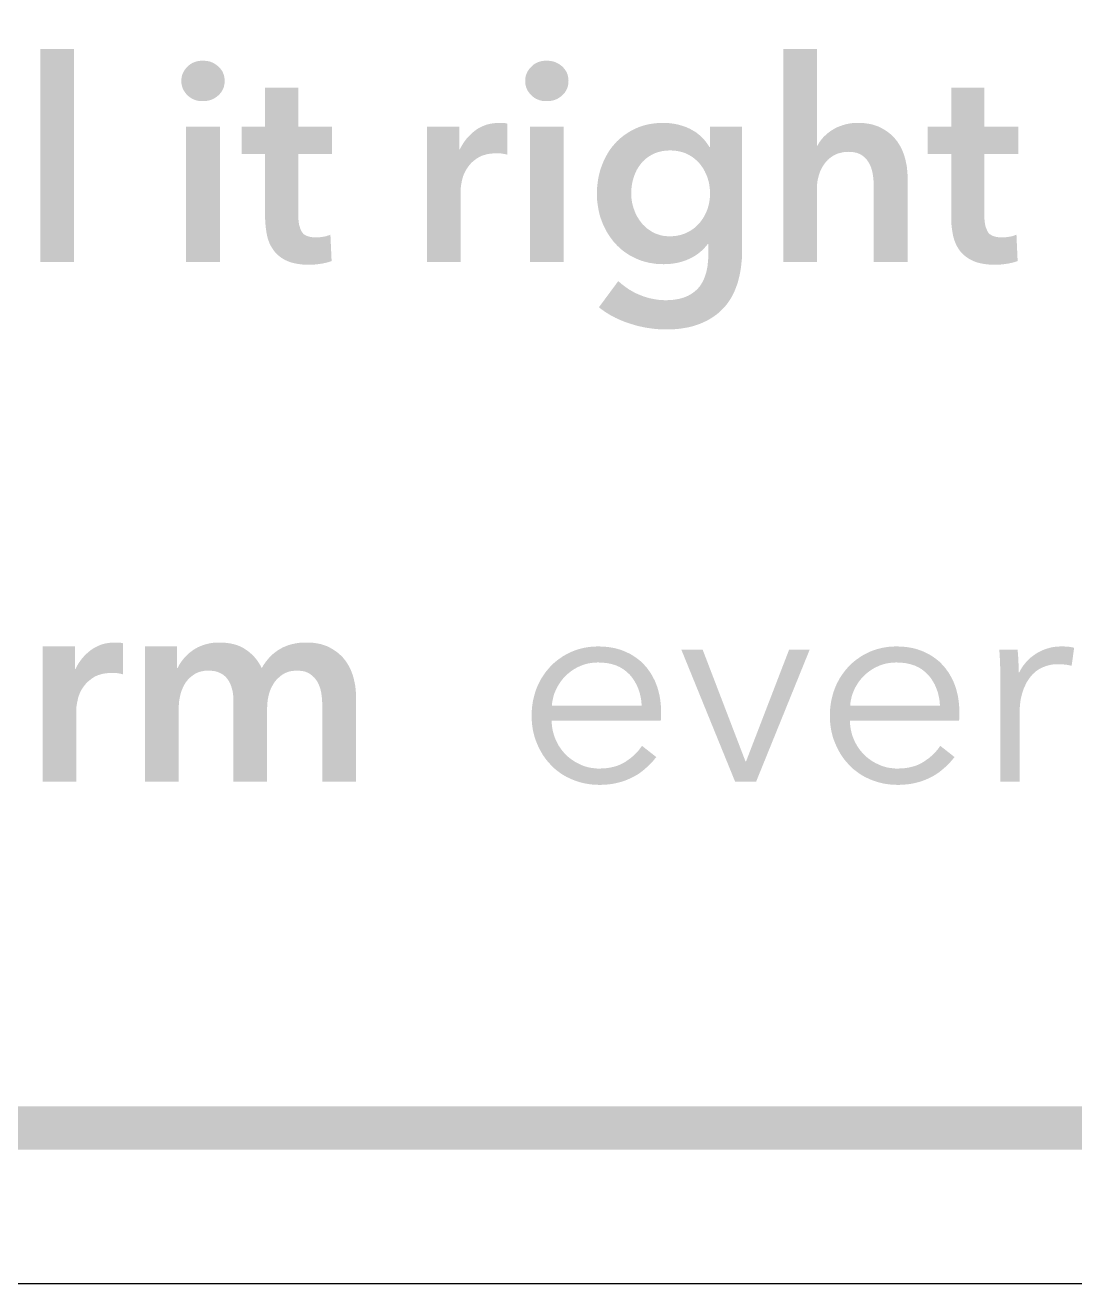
# Model space of a CAD drawing. Header units: millimetres. Extents: x 6 to 594, y 82 to 394.
# Drawn here: x 292.59 to 302.29, y 352.16 to 363.79 of the extents above; entities that cross this region are included whole.
import ezdxf

# ---------------------------------------------------------------- set-up
doc = ezdxf.new("R2010")
doc.units = ezdxf.units.MM
doc.layers.add('CUT', color=1, linetype='Continuous')
doc.layers.add('RASTER', color=7, linetype='Continuous')

msp = doc.modelspace()

# ---------------------------------------------------------------- hatches: boundary and pattern name
at = {"layer": 'RASTER'}
h = msp.add_hatch(color=7, dxfattribs=at)
h.paths.add_polyline_path([(284.8, 390.6), (284.834, 391.116), (284.938, 391.563), (285.109, 391.941), (285.35, 392.25), (285.659, 392.491), (286.038, 392.663), (286.484, 392.766), (287, 392.8), (343.089, 392.8), (343.605, 392.766), (344.052, 392.663), (344.43, 392.491), (344.739, 392.25), (344.98, 391.941), (345.152, 391.563), (345.255, 391.116), (345.289, 390.6), (345.289, 355.6), (345.255, 355.084), (345.152, 354.638), (344.98, 354.259), (344.739, 353.95), (344.43, 353.709), (344.052, 353.538), (343.605, 353.434), (343.089, 353.4), (287, 353.4), (286.484, 353.434), (286.038, 353.538), (285.659, 353.709), (285.35, 353.95), (285.109, 354.259), (284.938, 354.638), (284.834, 355.084), (284.8, 355.6)])
h.paths.add_polyline_path([(285.2, 390.6), (285.2, 355.6), (285.228, 355.178), (285.313, 354.813), (285.453, 354.503), (285.65, 354.25), (285.903, 354.053), (286.213, 353.913), (286.578, 353.828), (287, 353.8), (343.089, 353.8), (343.511, 353.828), (343.877, 353.913), (344.186, 354.053), (344.439, 354.25), (344.636, 354.503), (344.777, 354.813), (344.861, 355.178), (344.889, 355.6), (344.889, 390.6), (344.861, 391.022), (344.777, 391.388), (344.636, 391.697), (344.439, 391.95), (344.186, 392.147), (343.877, 392.288), (343.511, 392.372), (343.089, 392.4), (287, 392.4), (286.578, 392.372), (286.213, 392.288), (285.903, 392.147), (285.65, 391.95), (285.453, 391.697), (285.313, 391.388), (285.228, 391.022), (285.2, 390.6)])
for points in [[(292.729, 363.566), (293.041, 363.566), (293.041, 361.6), (292.729, 361.6)], [(300.282, 362.884), (300.312, 362.884), (300.341, 362.882), (300.369, 362.878), (300.395, 362.874), (300.421, 362.868), (300.445, 362.86), (300.469, 362.852), (300.491, 362.842), (300.512, 362.83), (300.533, 362.818), (300.552, 362.805), (300.57, 362.792), (300.588, 362.777), (300.604, 362.762), (300.62, 362.746), (300.634, 362.728), (300.648, 362.711), (300.66, 362.692), (300.672, 362.673), (300.683, 362.653), (300.692, 362.633), (300.701, 362.611), (300.709, 362.59), (300.716, 362.567), (300.722, 362.544), (300.727, 362.521), (300.732, 362.498), (300.736, 362.475), (300.738, 362.451), (300.74, 362.428), (300.742, 362.404), (300.742, 362.38), (300.742, 361.6), (300.43, 361.6), (300.43, 362.286), (300.43, 362.3), (300.43, 362.314), (300.429, 362.328), (300.428, 362.342), (300.427, 362.356), (300.426, 362.37), (300.424, 362.385), (300.422, 362.4), (300.42, 362.414), (300.417, 362.428), (300.414, 362.442), (300.41, 362.455), (300.406, 362.469), (300.401, 362.481), (300.396, 362.494), (300.39, 362.506), (300.383, 362.518), (300.376, 362.529), (300.368, 362.54), (300.36, 362.55), (300.351, 362.56), (300.341, 362.569), (300.331, 362.577), (300.32, 362.585), (300.308, 362.593), (300.295, 362.599), (300.281, 362.604), (300.267, 362.609), (300.251, 362.612), (300.234, 362.615), (300.217, 362.616), (300.199, 362.617), (300.18, 362.616), (300.162, 362.615), (300.145, 362.613), (300.128, 362.609), (300.112, 362.605), (300.097, 362.601), (300.083, 362.595), (300.069, 362.588), (300.055, 362.581), (300.042, 362.572), (300.03, 362.564), (300.019, 362.555), (300.007, 362.545), (299.997, 362.534), (299.987, 362.523), (299.978, 362.511), (299.969, 362.499), (299.961, 362.487), (299.953, 362.474), (299.946, 362.46), (299.939, 362.447), (299.933, 362.433), (299.928, 362.418), (299.923, 362.403), (299.919, 362.388), (299.915, 362.373), (299.912, 362.358), (299.909, 362.343), (299.907, 362.328), (299.906, 362.312), (299.905, 362.297), (299.905, 362.281), (299.905, 361.6), (299.593, 361.6), (299.593, 363.566), (299.905, 363.566), (299.905, 362.674), (299.91, 362.674), (299.915, 362.684), (299.92, 362.693), (299.926, 362.703), (299.932, 362.712), (299.939, 362.722), (299.947, 362.732), (299.955, 362.741), (299.963, 362.751), (299.972, 362.76), (299.982, 362.769), (299.991, 362.778), (300.001, 362.786), (300.012, 362.795), (300.023, 362.803), (300.034, 362.811), (300.045, 362.818), (300.057, 362.825), (300.069, 362.832), (300.082, 362.839), (300.095, 362.845), (300.109, 362.851), (300.123, 362.856), (300.137, 362.861), (300.152, 362.866), (300.167, 362.87), (300.182, 362.874), (300.198, 362.877), (300.214, 362.88), (300.231, 362.882), (300.247, 362.883), (300.264, 362.884), (300.282, 362.884)], [(294.588, 362.598), (294.588, 362.848), (294.806, 362.848), (294.806, 363.209), (295.113, 363.209), (295.113, 362.848), (295.425, 362.848), (295.425, 362.598), (295.113, 362.598), (295.113, 362.019), (295.113, 361.998), (295.115, 361.979), (295.117, 361.96), (295.12, 361.943), (295.125, 361.926), (295.13, 361.91), (295.136, 361.895), (295.143, 361.881), (295.152, 361.868), (295.162, 361.857), (295.176, 361.848), (295.191, 361.84), (295.209, 361.834), (295.229, 361.83), (295.252, 361.827), (295.277, 361.826), (295.285, 361.826), (295.293, 361.827), (295.301, 361.827), (295.309, 361.828), (295.318, 361.829), (295.327, 361.83), (295.335, 361.831), (295.344, 361.833), (295.353, 361.834), (295.362, 361.836), (295.371, 361.838), (295.379, 361.841), (295.387, 361.843), (295.395, 361.846), (295.402, 361.849), (295.409, 361.852), (295.42, 361.608), (295.409, 361.604), (295.398, 361.6), (295.386, 361.597), (295.374, 361.594), (295.362, 361.591), (295.349, 361.588), (295.335, 361.585), (295.321, 361.583), (295.307, 361.581), (295.293, 361.579), (295.279, 361.578), (295.265, 361.576), (295.252, 361.575), (295.238, 361.575), (295.225, 361.574), (295.212, 361.574), (295.181, 361.575), (295.152, 361.576), (295.125, 361.579), (295.099, 361.583), (295.074, 361.588), (295.051, 361.594), (295.029, 361.601), (295.009, 361.609), (294.99, 361.618), (294.972, 361.628), (294.955, 361.639), (294.939, 361.651), (294.924, 361.663), (294.91, 361.676), (294.897, 361.69), (294.886, 361.705), (294.875, 361.721), (294.865, 361.737), (294.855, 361.754), (294.847, 361.771), (294.84, 361.789), (294.833, 361.807), (294.828, 361.826), (294.823, 361.846), (294.819, 361.866), (294.816, 361.886), (294.813, 361.907), (294.81, 361.928), (294.809, 361.949), (294.807, 361.971), (294.806, 361.993), (294.806, 362.016), (294.806, 362.598)], [(300.927, 362.598), (300.927, 362.848), (301.145, 362.848), (301.145, 363.209), (301.452, 363.209), (301.452, 362.848), (301.764, 362.848), (301.764, 362.598), (301.452, 362.598), (301.452, 362.019), (301.452, 361.998), (301.454, 361.979), (301.456, 361.96), (301.459, 361.943), (301.463, 361.926), (301.469, 361.91), (301.475, 361.895), (301.482, 361.881), (301.49, 361.868), (301.501, 361.857), (301.515, 361.848), (301.53, 361.84), (301.548, 361.834), (301.568, 361.83), (301.591, 361.827), (301.616, 361.826), (301.623, 361.826), (301.632, 361.827), (301.64, 361.827), (301.648, 361.828), (301.657, 361.829), (301.665, 361.83), (301.674, 361.831), (301.683, 361.833), (301.692, 361.834), (301.701, 361.836), (301.709, 361.838), (301.718, 361.841), (301.726, 361.843), (301.733, 361.846), (301.741, 361.849), (301.748, 361.852), (301.759, 361.608), (301.748, 361.604), (301.737, 361.6), (301.725, 361.597), (301.713, 361.594), (301.701, 361.591), (301.687, 361.588), (301.674, 361.585), (301.66, 361.583), (301.646, 361.581), (301.632, 361.579), (301.618, 361.578), (301.604, 361.576), (301.59, 361.575), (301.577, 361.575), (301.564, 361.574), (301.551, 361.574), (301.52, 361.575), (301.491, 361.576), (301.464, 361.579), (301.438, 361.583), (301.413, 361.588), (301.39, 361.594), (301.368, 361.601), (301.348, 361.609), (301.329, 361.618), (301.311, 361.628), (301.294, 361.639), (301.278, 361.651), (301.263, 361.663), (301.249, 361.676), (301.236, 361.69), (301.224, 361.705), (301.213, 361.721), (301.203, 361.737), (301.194, 361.754), (301.186, 361.771), (301.179, 361.789), (301.172, 361.807), (301.167, 361.826), (301.162, 361.846), (301.158, 361.866), (301.155, 361.886), (301.152, 361.907), (301.149, 361.928), (301.147, 361.949), (301.146, 361.971), (301.145, 361.993), (301.145, 362.016), (301.145, 362.598)], [(296.301, 362.848), (296.6, 362.848), (296.6, 362.64), (296.605, 362.64), (296.619, 362.667), (296.634, 362.692), (296.65, 362.716), (296.668, 362.739), (296.687, 362.76), (296.707, 362.78), (296.728, 362.799), (296.751, 362.817), (296.775, 362.833), (296.8, 362.846), (296.826, 362.858), (296.852, 362.868), (296.88, 362.875), (296.909, 362.88), (296.939, 362.883), (296.969, 362.884), (296.974, 362.884), (296.979, 362.884), (296.983, 362.884), (296.988, 362.884), (296.993, 362.884), (296.998, 362.884), (297.003, 362.883), (297.008, 362.883), (297.014, 362.883), (297.018, 362.882), (297.023, 362.882), (297.028, 362.881), (297.032, 362.88), (297.037, 362.879), (297.041, 362.878), (297.045, 362.877), (297.045, 362.591), (297.037, 362.592), (297.03, 362.594), (297.023, 362.596), (297.016, 362.597), (297.009, 362.598), (297.003, 362.599), (296.997, 362.6), (296.992, 362.601), (296.986, 362.602), (296.981, 362.602), (296.975, 362.603), (296.97, 362.603), (296.964, 362.603), (296.959, 362.603), (296.954, 362.604), (296.949, 362.604), (296.923, 362.603), (296.898, 362.601), (296.875, 362.598), (296.852, 362.594), (296.832, 362.588), (296.812, 362.582), (296.794, 362.574), (296.777, 362.565), (296.761, 362.555), (296.746, 362.544), (296.732, 362.533), (296.719, 362.522), (296.707, 362.51), (296.696, 362.497), (296.685, 362.484), (296.676, 362.471), (296.667, 362.457), (296.659, 362.444), (296.652, 362.43), (296.645, 362.416), (296.639, 362.402), (296.634, 362.388), (296.63, 362.373), (296.626, 362.359), (296.623, 362.345), (296.621, 362.332), (296.618, 362.32), (296.616, 362.308), (296.615, 362.297), (296.614, 362.287), (296.613, 362.277), (296.613, 362.268), (296.613, 361.6), (296.301, 361.6)], [(292.75, 358.048), (293.049, 358.048), (293.049, 357.84), (293.054, 357.84), (293.067, 357.867), (293.082, 357.892), (293.099, 357.916), (293.116, 357.939), (293.135, 357.96), (293.155, 357.98), (293.177, 357.999), (293.199, 358.017), (293.223, 358.033), (293.248, 358.046), (293.274, 358.058), (293.301, 358.068), (293.329, 358.075), (293.357, 358.08), (293.387, 358.083), (293.418, 358.084), (293.422, 358.084), (293.427, 358.084), (293.432, 358.084), (293.437, 358.084), (293.442, 358.084), (293.447, 358.084), (293.452, 358.083), (293.457, 358.083), (293.462, 358.083), (293.467, 358.082), (293.472, 358.082), (293.476, 358.081), (293.481, 358.08), (293.485, 358.079), (293.489, 358.078), (293.493, 358.077), (293.493, 357.791), (293.486, 357.792), (293.478, 357.794), (293.471, 357.796), (293.464, 357.797), (293.458, 357.798), (293.452, 357.799), (293.446, 357.8), (293.44, 357.801), (293.434, 357.802), (293.429, 357.802), (293.424, 357.803), (293.418, 357.803), (293.413, 357.803), (293.407, 357.803), (293.402, 357.804), (293.397, 357.804), (293.371, 357.803), (293.346, 357.801), (293.323, 357.798), (293.301, 357.794), (293.28, 357.788), (293.261, 357.782), (293.242, 357.774), (293.225, 357.765), (293.21, 357.755), (293.195, 357.744), (293.181, 357.733), (293.168, 357.722), (293.155, 357.71), (293.144, 357.697), (293.134, 357.684), (293.124, 357.671), (293.115, 357.657), (293.107, 357.644), (293.1, 357.63), (293.093, 357.616), (293.088, 357.602), (293.083, 357.588), (293.078, 357.573), (293.075, 357.559), (293.072, 357.545), (293.069, 357.532), (293.067, 357.52), (293.065, 357.508), (293.063, 357.497), (293.062, 357.487), (293.062, 357.477), (293.062, 357.468), (293.062, 356.8), (292.75, 356.8)], [(295.186, 358.084), (295.216, 358.084), (295.245, 358.082), (295.273, 358.078), (295.299, 358.074), (295.325, 358.068), (295.349, 358.06), (295.373, 358.052), (295.395, 358.042), (295.416, 358.03), (295.437, 358.018), (295.456, 358.005), (295.474, 357.992), (295.492, 357.977), (295.508, 357.962), (295.524, 357.946), (295.538, 357.928), (295.552, 357.911), (295.564, 357.892), (295.576, 357.873), (295.587, 357.853), (295.596, 357.833), (295.605, 357.811), (295.613, 357.79), (295.62, 357.767), (295.626, 357.744), (295.631, 357.721), (295.636, 357.698), (295.64, 357.675), (295.642, 357.651), (295.644, 357.628), (295.646, 357.604), (295.646, 357.58), (295.646, 356.8), (295.334, 356.8), (295.334, 357.492), (295.334, 357.505), (295.334, 357.519), (295.333, 357.533), (295.332, 357.548), (295.331, 357.562), (295.33, 357.576), (295.328, 357.591), (295.326, 357.606), (295.324, 357.621), (295.321, 357.635), (295.318, 357.649), (295.314, 357.663), (295.309, 357.676), (295.304, 357.689), (295.299, 357.702), (295.292, 357.714), (295.286, 357.726), (295.278, 357.737), (295.27, 357.748), (295.262, 357.758), (295.252, 357.767), (295.242, 357.777), (295.232, 357.785), (295.221, 357.793), (295.209, 357.801), (295.196, 357.807), (295.183, 357.812), (295.168, 357.817), (295.152, 357.82), (295.136, 357.822), (295.118, 357.824), (295.1, 357.824), (295.082, 357.824), (295.065, 357.822), (295.048, 357.82), (295.032, 357.817), (295.017, 357.812), (295.003, 357.807), (294.989, 357.801), (294.975, 357.793), (294.962, 357.785), (294.95, 357.776), (294.939, 357.767), (294.928, 357.757), (294.917, 357.747), (294.907, 357.736), (294.898, 357.725), (294.889, 357.713), (294.881, 357.7), (294.874, 357.687), (294.867, 357.674), (294.86, 357.66), (294.854, 357.646), (294.849, 357.632), (294.844, 357.617), (294.84, 357.602), (294.836, 357.587), (294.833, 357.572), (294.83, 357.556), (294.828, 357.541), (294.827, 357.526), (294.825, 357.511), (294.825, 357.496), (294.824, 357.481), (294.824, 356.8), (294.512, 356.8), (294.512, 357.554), (294.512, 357.583), (294.509, 357.61), (294.505, 357.636), (294.498, 357.661), (294.491, 357.685), (294.481, 357.707), (294.47, 357.728), (294.457, 357.748), (294.442, 357.766), (294.425, 357.781), (294.406, 357.794), (294.385, 357.805), (294.362, 357.814), (294.337, 357.82), (294.31, 357.823), (294.281, 357.824), (294.264, 357.824), (294.247, 357.823), (294.231, 357.82), (294.215, 357.817), (294.2, 357.813), (294.186, 357.808), (294.172, 357.802), (294.159, 357.795), (294.146, 357.787), (294.134, 357.778), (294.123, 357.77), (294.112, 357.76), (294.101, 357.751), (294.092, 357.74), (294.083, 357.729), (294.074, 357.718), (294.066, 357.706), (294.059, 357.694), (294.052, 357.681), (294.046, 357.667), (294.04, 357.654), (294.034, 357.64), (294.029, 357.625), (294.025, 357.61), (294.021, 357.595), (294.018, 357.579), (294.015, 357.564), (294.012, 357.548), (294.01, 357.533), (294.009, 357.518), (294.008, 357.502), (294.008, 357.486), (294.008, 356.8), (293.696, 356.8), (293.696, 358.048), (293.992, 358.048), (293.992, 357.848), (293.998, 357.848), (294.003, 357.859), (294.009, 357.871), (294.015, 357.882), (294.022, 357.893), (294.029, 357.904), (294.037, 357.915), (294.045, 357.926), (294.054, 357.936), (294.062, 357.946), (294.072, 357.957), (294.082, 357.966), (294.092, 357.976), (294.102, 357.985), (294.113, 357.994), (294.125, 358.003), (294.137, 358.012), (294.149, 358.02), (294.162, 358.028), (294.175, 358.035), (294.188, 358.042), (294.202, 358.048), (294.217, 358.054), (294.232, 358.06), (294.247, 358.065), (294.263, 358.069), (294.279, 358.073), (294.296, 358.077), (294.313, 358.08), (294.33, 358.082), (294.348, 358.083), (294.366, 358.084), (294.385, 358.084), (294.421, 358.083), (294.455, 358.08), (294.487, 358.075), (294.518, 358.068), (294.548, 358.059), (294.576, 358.048), (294.602, 358.035), (294.627, 358.019), (294.65, 358.003), (294.672, 357.984), (294.693, 357.965), (294.712, 357.944), (294.73, 357.922), (294.746, 357.899), (294.761, 357.874), (294.775, 357.848), (294.791, 357.876), (294.809, 357.902), (294.828, 357.926), (294.848, 357.949), (294.869, 357.97), (294.892, 357.989), (294.916, 358.007), (294.941, 358.023), (294.968, 358.038), (294.996, 358.05), (295.025, 358.061), (295.055, 358.069), (295.086, 358.076), (295.118, 358.081), (295.151, 358.083), (295.186, 358.084)], [(299.343, 356.8), (299.148, 356.8), (298.652, 358.017), (298.849, 358.017), (299.244, 356.987), (299.25, 356.987), (299.647, 358.017), (299.837, 358.017)], [(301.6, 357.749), (301.6, 357.762), (301.6, 357.775), (301.6, 357.79), (301.599, 357.806), (301.599, 357.822), (301.599, 357.839), (301.598, 357.857), (301.597, 357.876), (301.597, 357.896), (301.596, 357.914), (301.595, 357.933), (301.594, 357.951), (301.593, 357.968), (301.592, 357.985), (301.591, 358.001), (301.59, 358.017), (301.759, 358.017), (301.76, 358.004), (301.761, 357.991), (301.762, 357.978), (301.763, 357.965), (301.764, 357.951), (301.765, 357.937), (301.766, 357.922), (301.766, 357.908), (301.767, 357.893), (301.768, 357.879), (301.768, 357.866), (301.768, 357.853), (301.769, 357.841), (301.769, 357.83), (301.769, 357.819), (301.769, 357.809), (301.774, 357.809), (301.788, 357.835), (301.803, 357.86), (301.821, 357.883), (301.839, 357.905), (301.86, 357.926), (301.881, 357.946), (301.905, 357.964), (301.93, 357.982), (301.957, 357.997), (301.984, 358.011), (302.012, 358.022), (302.041, 358.031), (302.07, 358.039), (302.101, 358.044), (302.132, 358.047), (302.164, 358.048), (302.173, 358.048), (302.181, 358.048), (302.189, 358.048), (302.196, 358.047), (302.204, 358.047), (302.211, 358.047), (302.218, 358.046), (302.225, 358.045), (302.232, 358.045), (302.239, 358.044), (302.246, 358.043), (302.253, 358.042), (302.26, 358.04), (302.267, 358.039), (302.274, 358.037), (302.281, 358.035), (302.258, 357.869), (302.254, 357.87), (302.249, 357.871), (302.243, 357.873), (302.237, 357.874), (302.23, 357.875), (302.223, 357.876), (302.215, 357.878), (302.206, 357.879), (302.197, 357.88), (302.188, 357.881), (302.179, 357.882), (302.169, 357.883), (302.16, 357.883), (302.151, 357.884), (302.142, 357.884), (302.133, 357.884), (302.116, 357.884), (302.098, 357.883), (302.081, 357.881), (302.064, 357.878), (302.047, 357.874), (302.031, 357.87), (302.014, 357.864), (301.998, 357.858), (301.982, 357.851), (301.966, 357.843), (301.951, 357.834), (301.937, 357.825), (301.923, 357.814), (301.91, 357.802), (301.897, 357.79), (301.885, 357.776), (301.873, 357.762), (301.862, 357.746), (301.851, 357.73), (301.841, 357.713), (301.832, 357.694), (301.823, 357.675), (301.814, 357.655), (301.807, 357.633), (301.8, 357.611), (301.794, 357.588), (301.788, 357.563), (301.784, 357.537), (301.781, 357.511), (301.779, 357.483), (301.777, 357.454), (301.777, 357.424), (301.777, 356.8), (301.6, 356.8), (301.6, 357.749)]]:
    msp.add_hatch(color=7, dxfattribs=at).paths.add_polyline_path(points)
h = msp.add_hatch(color=7, dxfattribs=at)
h.paths.add_polyline_path([(294.076, 362.848), (294.388, 362.848), (294.388, 361.6), (294.076, 361.6)])
h.paths.add_polyline_path([(294.031, 363.272), (294.032, 363.29), (294.035, 363.308), (294.039, 363.326), (294.045, 363.342), (294.053, 363.358), (294.063, 363.374), (294.074, 363.389), (294.087, 363.403), (294.102, 363.416), (294.117, 363.428), (294.133, 363.437), (294.151, 363.445), (294.169, 363.451), (294.188, 363.456), (294.208, 363.458), (294.229, 363.459), (294.25, 363.458), (294.27, 363.456), (294.29, 363.452), (294.308, 363.446), (294.326, 363.438), (294.342, 363.429), (294.358, 363.418), (294.373, 363.406), (294.387, 363.392), (294.399, 363.377), (294.409, 363.362), (294.417, 363.346), (294.424, 363.328), (294.428, 363.31), (294.431, 363.292), (294.432, 363.272), (294.431, 363.252), (294.428, 363.233), (294.424, 363.215), (294.417, 363.198), (294.409, 363.182), (294.399, 363.166), (294.387, 363.152), (294.373, 363.138), (294.358, 363.125), (294.342, 363.115), (294.326, 363.105), (294.308, 363.098), (294.29, 363.092), (294.27, 363.088), (294.25, 363.085), (294.229, 363.085), (294.208, 363.085), (294.188, 363.088), (294.169, 363.092), (294.151, 363.099), (294.133, 363.106), (294.117, 363.116), (294.102, 363.127), (294.087, 363.141), (294.074, 363.155), (294.063, 363.17), (294.053, 363.185), (294.045, 363.201), (294.039, 363.218), (294.035, 363.235), (294.032, 363.253), (294.031, 363.272)])
h = msp.add_hatch(color=7, dxfattribs=at)
h.paths.add_polyline_path([(297.253, 362.848), (297.565, 362.848), (297.565, 361.6), (297.253, 361.6)])
h.paths.add_polyline_path([(297.209, 363.272), (297.209, 363.29), (297.212, 363.308), (297.216, 363.326), (297.223, 363.342), (297.23, 363.358), (297.24, 363.374), (297.251, 363.389), (297.265, 363.403), (297.279, 363.416), (297.294, 363.428), (297.311, 363.437), (297.328, 363.445), (297.346, 363.451), (297.365, 363.456), (297.385, 363.458), (297.406, 363.459), (297.427, 363.458), (297.447, 363.456), (297.467, 363.452), (297.485, 363.446), (297.503, 363.438), (297.52, 363.429), (297.535, 363.418), (297.551, 363.406), (297.564, 363.392), (297.576, 363.377), (297.586, 363.362), (297.594, 363.346), (297.601, 363.328), (297.605, 363.31), (297.608, 363.292), (297.609, 363.272), (297.608, 363.252), (297.605, 363.233), (297.601, 363.215), (297.594, 363.198), (297.586, 363.182), (297.576, 363.166), (297.564, 363.152), (297.551, 363.138), (297.535, 363.125), (297.52, 363.115), (297.503, 363.105), (297.485, 363.098), (297.467, 363.092), (297.447, 363.088), (297.427, 363.085), (297.406, 363.085), (297.385, 363.085), (297.365, 363.088), (297.346, 363.092), (297.328, 363.099), (297.311, 363.106), (297.294, 363.116), (297.279, 363.127), (297.265, 363.141), (297.251, 363.155), (297.24, 363.17), (297.23, 363.185), (297.223, 363.201), (297.216, 363.218), (297.212, 363.235), (297.209, 363.253), (297.209, 363.272)])
h = msp.add_hatch(color=7, dxfattribs=at)
h.paths.add_polyline_path([(299.213, 362.848), (299.213, 361.712), (299.213, 361.67), (299.211, 361.629), (299.207, 361.59), (299.203, 361.551), (299.197, 361.513), (299.19, 361.477), (299.181, 361.441), (299.172, 361.406), (299.16, 361.373), (299.148, 361.341), (299.134, 361.31), (299.119, 361.28), (299.102, 361.252), (299.084, 361.225), (299.064, 361.199), (299.043, 361.175), (299.02, 361.152), (298.997, 361.13), (298.971, 361.11), (298.944, 361.091), (298.916, 361.073), (298.887, 361.057), (298.856, 361.042), (298.823, 361.028), (298.789, 361.016), (298.754, 361.005), (298.717, 360.996), (298.678, 360.989), (298.638, 360.983), (298.597, 360.979), (298.553, 360.977), (298.509, 360.976), (298.49, 360.976), (298.47, 360.977), (298.451, 360.978), (298.431, 360.979), (298.411, 360.981), (298.39, 360.983), (298.37, 360.986), (298.349, 360.989), (298.328, 360.992), (298.307, 360.996), (298.286, 361.001), (298.265, 361.005), (298.244, 361.01), (298.223, 361.016), (298.203, 361.022), (298.182, 361.028), (298.162, 361.035), (298.142, 361.042), (298.122, 361.049), (298.102, 361.057), (298.082, 361.066), (298.063, 361.074), (298.044, 361.083), (298.025, 361.093), (298.006, 361.103), (297.988, 361.113), (297.971, 361.124), (297.953, 361.135), (297.937, 361.146), (297.921, 361.157), (297.905, 361.169), (297.89, 361.181), (298.069, 361.423), (298.092, 361.402), (298.116, 361.383), (298.141, 361.365), (298.166, 361.347), (298.192, 361.332), (298.219, 361.317), (298.246, 361.304), (298.275, 361.292), (298.303, 361.281), (298.332, 361.272), (298.361, 361.264), (298.39, 361.258), (298.419, 361.253), (298.448, 361.249), (298.477, 361.247), (298.506, 361.246), (298.533, 361.247), (298.56, 361.248), (298.585, 361.251), (298.609, 361.255), (298.632, 361.259), (298.654, 361.265), (298.675, 361.271), (298.695, 361.279), (298.713, 361.287), (298.731, 361.297), (298.748, 361.307), (298.763, 361.318), (298.778, 361.329), (298.792, 361.342), (298.805, 361.355), (298.817, 361.369), (298.828, 361.383), (298.838, 361.399), (298.847, 361.414), (298.856, 361.431), (298.863, 361.448), (298.87, 361.466), (298.876, 361.485), (298.882, 361.504), (298.886, 361.524), (298.89, 361.544), (298.894, 361.564), (298.896, 361.586), (298.898, 361.607), (298.9, 361.63), (298.901, 361.652), (298.901, 361.675), (298.901, 361.766), (298.896, 361.766), (298.879, 361.744), (298.86, 361.724), (298.84, 361.704), (298.819, 361.686), (298.797, 361.669), (298.773, 361.654), (298.749, 361.64), (298.723, 361.627), (298.696, 361.616), (298.669, 361.606), (298.641, 361.598), (298.612, 361.591), (298.582, 361.586), (298.551, 361.582), (298.52, 361.58), (298.488, 361.579), (298.453, 361.58), (298.419, 361.582), (298.386, 361.587), (298.354, 361.592), (298.322, 361.6), (298.292, 361.608), (298.262, 361.619), (298.233, 361.631), (298.205, 361.645), (298.178, 361.659), (298.152, 361.675), (298.127, 361.692), (298.104, 361.71), (298.081, 361.73), (298.06, 361.75), (298.039, 361.772), (298.02, 361.794), (298.002, 361.818), (297.985, 361.842), (297.969, 361.867), (297.954, 361.894), (297.94, 361.921), (297.927, 361.949), (297.916, 361.978), (297.905, 362.008), (297.896, 362.038), (297.889, 362.069), (297.883, 362.1), (297.878, 362.132), (297.874, 362.164), (297.872, 362.196), (297.872, 362.229), (297.872, 362.263), (297.874, 362.296), (297.878, 362.328), (297.882, 362.361), (297.888, 362.392), (297.896, 362.423), (297.904, 362.454), (297.915, 362.484), (297.926, 362.513), (297.938, 362.542), (297.952, 362.569), (297.967, 362.596), (297.982, 362.621), (297.999, 362.646), (298.017, 362.669), (298.037, 362.692), (298.057, 362.714), (298.078, 362.734), (298.101, 362.753), (298.124, 362.771), (298.149, 362.788), (298.175, 362.804), (298.201, 362.819), (298.229, 362.832), (298.258, 362.845), (298.287, 362.855), (298.318, 362.864), (298.349, 362.871), (298.381, 362.877), (298.414, 362.881), (298.448, 362.884), (298.483, 362.884), (298.515, 362.884), (298.548, 362.881), (298.579, 362.877), (298.611, 362.871), (298.641, 362.863), (298.671, 362.854), (298.701, 362.843), (298.73, 362.83), (298.757, 362.815), (298.784, 362.799), (298.809, 362.78), (298.832, 362.76), (298.854, 362.738), (298.875, 362.714), (298.894, 362.688), (298.912, 362.661), (298.917, 362.661), (298.917, 362.848)])
h.paths.add_polyline_path([(298.548, 362.63), (298.526, 362.629), (298.506, 362.628), (298.486, 362.625), (298.467, 362.622), (298.448, 362.617), (298.43, 362.612), (298.412, 362.606), (298.396, 362.598), (298.379, 362.59), (298.364, 362.581), (298.349, 362.572), (298.334, 362.562), (298.321, 362.551), (298.308, 362.539), (298.295, 362.527), (298.284, 362.514), (298.273, 362.5), (298.262, 362.486), (298.253, 362.471), (298.243, 362.456), (298.235, 362.44), (298.227, 362.423), (298.22, 362.406), (298.214, 362.388), (298.208, 362.369), (298.203, 362.351), (298.198, 362.332), (298.195, 362.312), (298.192, 362.293), (298.19, 362.273), (298.189, 362.252), (298.189, 362.232), (298.189, 362.213), (298.19, 362.194), (298.192, 362.176), (298.195, 362.158), (298.198, 362.14), (298.203, 362.122), (298.208, 362.104), (298.214, 362.086), (298.22, 362.069), (298.227, 362.052), (298.235, 362.036), (298.243, 362.02), (298.253, 362.004), (298.262, 361.989), (298.273, 361.974), (298.284, 361.96), (298.295, 361.946), (298.308, 361.934), (298.321, 361.921), (298.334, 361.91), (298.349, 361.899), (298.364, 361.889), (298.379, 361.879), (298.396, 361.87), (298.412, 361.862), (298.43, 361.856), (298.448, 361.85), (298.466, 361.845), (298.485, 361.841), (298.504, 361.839), (298.524, 361.837), (298.545, 361.837), (298.566, 361.837), (298.587, 361.839), (298.607, 361.841), (298.627, 361.845), (298.646, 361.849), (298.664, 361.855), (298.682, 361.861), (298.7, 361.869), (298.717, 361.878), (298.733, 361.887), (298.748, 361.897), (298.763, 361.907), (298.778, 361.918), (298.791, 361.93), (298.804, 361.943), (298.817, 361.956), (298.828, 361.97), (298.839, 361.985), (298.85, 362), (298.859, 362.015), (298.868, 362.031), (298.876, 362.048), (298.884, 362.065), (298.891, 362.082), (298.897, 362.1), (298.902, 362.118), (298.907, 362.137), (298.91, 362.155), (298.913, 362.174), (298.915, 362.193), (298.916, 362.212), (298.917, 362.232), (298.916, 362.252), (298.915, 362.272), (298.913, 362.291), (298.91, 362.31), (298.907, 362.33), (298.902, 362.348), (298.897, 362.367), (298.891, 362.385), (298.884, 362.403), (298.876, 362.42), (298.868, 362.437), (298.859, 362.453), (298.85, 362.469), (298.839, 362.484), (298.828, 362.499), (298.817, 362.513), (298.804, 362.526), (298.791, 362.538), (298.778, 362.55), (298.764, 362.561), (298.749, 362.572), (298.734, 362.581), (298.718, 362.59), (298.701, 362.598), (298.684, 362.606), (298.666, 362.612), (298.648, 362.617), (298.629, 362.622), (298.609, 362.625), (298.589, 362.628), (298.569, 362.629), (298.548, 362.63)])
h = msp.add_hatch(color=7, dxfattribs=at)
h.paths.add_polyline_path([(298.285, 357.502), (298.282, 357.544), (298.275, 357.584), (298.266, 357.622), (298.253, 357.659), (298.238, 357.694), (298.22, 357.726), (298.199, 357.758), (298.175, 357.787), (298.147, 357.813), (298.118, 357.836), (298.085, 357.856), (298.05, 357.872), (298.012, 357.884), (297.971, 357.893), (297.928, 357.898), (297.882, 357.9), (297.86, 357.899), (297.839, 357.898), (297.818, 357.895), (297.797, 357.892), (297.777, 357.887), (297.757, 357.882), (297.737, 357.875), (297.718, 357.867), (297.7, 357.859), (297.682, 357.85), (297.664, 357.84), (297.647, 357.829), (297.631, 357.818), (297.615, 357.805), (297.6, 357.793), (297.586, 357.779), (297.572, 357.765), (297.558, 357.75), (297.546, 357.735), (297.534, 357.719), (297.523, 357.703), (297.513, 357.686), (297.503, 357.669), (297.495, 357.652), (297.487, 357.634), (297.479, 357.615), (297.473, 357.597), (297.468, 357.578), (297.464, 357.56), (297.46, 357.541), (297.457, 357.521), (297.456, 357.502)])
h.paths.add_polyline_path([(298.464, 357.445), (298.464, 357.44), (298.464, 357.436), (298.464, 357.431), (298.464, 357.426), (298.464, 357.421), (298.464, 357.416), (298.464, 357.411), (298.464, 357.406), (298.464, 357.401), (298.464, 357.395), (298.464, 357.39), (298.464, 357.384), (298.463, 357.379), (298.463, 357.373), (298.462, 357.367), (298.462, 357.362), (297.453, 357.362), (297.454, 357.339), (297.456, 357.317), (297.459, 357.295), (297.463, 357.273), (297.468, 357.252), (297.474, 357.231), (297.481, 357.21), (297.489, 357.19), (297.498, 357.17), (297.508, 357.151), (297.518, 357.132), (297.53, 357.115), (297.542, 357.097), (297.555, 357.081), (297.568, 357.065), (297.583, 357.05), (297.598, 357.035), (297.614, 357.021), (297.631, 357.008), (297.648, 356.996), (297.666, 356.984), (297.684, 356.974), (297.704, 356.964), (297.723, 356.955), (297.744, 356.946), (297.765, 356.939), (297.786, 356.933), (297.807, 356.928), (297.829, 356.925), (297.852, 356.922), (297.874, 356.92), (297.898, 356.92), (297.931, 356.921), (297.964, 356.924), (297.996, 356.929), (298.026, 356.936), (298.055, 356.944), (298.083, 356.955), (298.11, 356.968), (298.136, 356.983), (298.16, 357), (298.183, 357.016), (298.204, 357.034), (298.224, 357.052), (298.242, 357.071), (298.259, 357.09), (298.274, 357.11), (298.288, 357.13), (298.42, 357.026), (298.393, 356.993), (298.364, 356.962), (298.335, 356.934), (298.305, 356.908), (298.275, 356.884), (298.244, 356.863), (298.212, 356.845), (298.18, 356.829), (298.147, 356.815), (298.113, 356.802), (298.078, 356.792), (298.044, 356.784), (298.008, 356.777), (297.972, 356.773), (297.935, 356.77), (297.898, 356.769), (297.864, 356.77), (297.831, 356.772), (297.799, 356.776), (297.767, 356.781), (297.736, 356.788), (297.706, 356.796), (297.676, 356.806), (297.647, 356.817), (297.618, 356.83), (297.591, 356.843), (297.564, 356.858), (297.539, 356.874), (297.515, 356.892), (297.491, 356.91), (297.469, 356.93), (297.448, 356.951), (297.428, 356.973), (297.408, 356.996), (297.39, 357.02), (297.373, 357.044), (297.358, 357.07), (297.343, 357.097), (297.329, 357.125), (297.317, 357.154), (297.305, 357.183), (297.295, 357.213), (297.287, 357.244), (297.28, 357.276), (297.275, 357.308), (297.271, 357.341), (297.269, 357.374), (297.268, 357.408), (297.269, 357.443), (297.271, 357.476), (297.275, 357.509), (297.28, 357.541), (297.287, 357.573), (297.295, 357.603), (297.304, 357.634), (297.315, 357.663), (297.327, 357.692), (297.341, 357.72), (297.355, 357.747), (297.371, 357.772), (297.388, 357.797), (297.406, 357.821), (297.425, 357.844), (297.445, 357.866), (297.466, 357.887), (297.489, 357.907), (297.512, 357.925), (297.536, 357.942), (297.56, 357.959), (297.586, 357.973), (297.613, 357.987), (297.64, 358), (297.668, 358.011), (297.697, 358.021), (297.727, 358.029), (297.757, 358.036), (297.787, 358.041), (297.818, 358.045), (297.85, 358.047), (297.882, 358.048), (297.917, 358.047), (297.951, 358.045), (297.984, 358.041), (298.017, 358.036), (298.048, 358.029), (298.077, 358.021), (298.106, 358.011), (298.134, 358), (298.161, 357.987), (298.187, 357.974), (298.211, 357.959), (298.234, 357.943), (298.256, 357.927), (298.278, 357.909), (298.297, 357.89), (298.316, 357.87), (298.334, 357.849), (298.35, 357.827), (298.366, 357.805), (298.38, 357.781), (298.393, 357.757), (298.406, 357.732), (298.417, 357.706), (298.427, 357.679), (298.436, 357.651), (298.443, 357.623), (298.45, 357.595), (298.455, 357.566), (298.459, 357.536), (298.462, 357.506), (298.464, 357.476), (298.464, 357.445)])
h = msp.add_hatch(color=7, dxfattribs=at)
h.paths.add_polyline_path([(301.041, 357.502), (301.038, 357.544), (301.031, 357.584), (301.022, 357.622), (301.009, 357.659), (300.994, 357.694), (300.976, 357.726), (300.955, 357.758), (300.931, 357.787), (300.903, 357.813), (300.874, 357.836), (300.841, 357.856), (300.806, 357.872), (300.768, 357.884), (300.727, 357.893), (300.684, 357.898), (300.638, 357.9), (300.616, 357.899), (300.595, 357.898), (300.574, 357.895), (300.553, 357.892), (300.533, 357.887), (300.513, 357.882), (300.493, 357.875), (300.474, 357.867), (300.456, 357.859), (300.438, 357.85), (300.42, 357.84), (300.403, 357.829), (300.387, 357.818), (300.371, 357.805), (300.356, 357.793), (300.342, 357.779), (300.328, 357.765), (300.314, 357.75), (300.302, 357.735), (300.29, 357.719), (300.279, 357.703), (300.269, 357.686), (300.259, 357.669), (300.251, 357.652), (300.243, 357.634), (300.235, 357.615), (300.229, 357.597), (300.224, 357.578), (300.22, 357.56), (300.216, 357.541), (300.213, 357.521), (300.212, 357.502)])
h.paths.add_polyline_path([(301.22, 357.445), (301.22, 357.44), (301.22, 357.436), (301.22, 357.431), (301.22, 357.426), (301.22, 357.421), (301.22, 357.416), (301.22, 357.411), (301.22, 357.406), (301.22, 357.401), (301.22, 357.395), (301.22, 357.39), (301.22, 357.384), (301.219, 357.379), (301.219, 357.373), (301.218, 357.367), (301.218, 357.362), (300.209, 357.362), (300.21, 357.339), (300.212, 357.317), (300.215, 357.295), (300.219, 357.273), (300.224, 357.252), (300.23, 357.231), (300.237, 357.21), (300.245, 357.19), (300.254, 357.17), (300.264, 357.151), (300.274, 357.132), (300.286, 357.115), (300.298, 357.097), (300.311, 357.081), (300.324, 357.065), (300.339, 357.05), (300.354, 357.035), (300.37, 357.021), (300.387, 357.008), (300.404, 356.996), (300.422, 356.984), (300.44, 356.974), (300.46, 356.964), (300.479, 356.955), (300.5, 356.946), (300.521, 356.939), (300.542, 356.933), (300.563, 356.928), (300.585, 356.925), (300.608, 356.922), (300.63, 356.92), (300.654, 356.92), (300.687, 356.921), (300.72, 356.924), (300.752, 356.929), (300.782, 356.936), (300.811, 356.944), (300.839, 356.955), (300.866, 356.968), (300.892, 356.983), (300.916, 357), (300.939, 357.016), (300.96, 357.034), (300.98, 357.052), (300.998, 357.071), (301.015, 357.09), (301.03, 357.11), (301.044, 357.13), (301.176, 357.026), (301.149, 356.993), (301.12, 356.962), (301.091, 356.934), (301.061, 356.908), (301.031, 356.884), (301, 356.863), (300.968, 356.845), (300.936, 356.829), (300.903, 356.815), (300.869, 356.802), (300.834, 356.792), (300.8, 356.784), (300.764, 356.777), (300.728, 356.773), (300.691, 356.77), (300.654, 356.769), (300.62, 356.77), (300.587, 356.772), (300.555, 356.776), (300.523, 356.781), (300.492, 356.788), (300.462, 356.796), (300.432, 356.806), (300.403, 356.817), (300.374, 356.83), (300.347, 356.843), (300.32, 356.858), (300.295, 356.874), (300.271, 356.892), (300.247, 356.91), (300.225, 356.93), (300.204, 356.951), (300.184, 356.973), (300.164, 356.996), (300.146, 357.02), (300.129, 357.044), (300.114, 357.07), (300.099, 357.097), (300.085, 357.125), (300.073, 357.154), (300.061, 357.183), (300.051, 357.213), (300.043, 357.244), (300.036, 357.276), (300.031, 357.308), (300.027, 357.341), (300.025, 357.374), (300.024, 357.408), (300.025, 357.443), (300.027, 357.476), (300.031, 357.509), (300.036, 357.541), (300.043, 357.573), (300.051, 357.603), (300.06, 357.634), (300.071, 357.663), (300.083, 357.692), (300.097, 357.72), (300.111, 357.747), (300.127, 357.772), (300.144, 357.797), (300.162, 357.821), (300.181, 357.844), (300.201, 357.866), (300.222, 357.887), (300.245, 357.907), (300.268, 357.925), (300.292, 357.942), (300.316, 357.959), (300.342, 357.973), (300.369, 357.987), (300.396, 358), (300.424, 358.011), (300.453, 358.021), (300.483, 358.029), (300.513, 358.036), (300.543, 358.041), (300.574, 358.045), (300.606, 358.047), (300.638, 358.048), (300.673, 358.047), (300.707, 358.045), (300.74, 358.041), (300.773, 358.036), (300.804, 358.029), (300.833, 358.021), (300.862, 358.011), (300.89, 358), (300.917, 357.987), (300.943, 357.974), (300.967, 357.959), (300.99, 357.943), (301.012, 357.927), (301.034, 357.909), (301.053, 357.89), (301.072, 357.87), (301.09, 357.849), (301.106, 357.827), (301.122, 357.805), (301.136, 357.781), (301.149, 357.757), (301.162, 357.732), (301.173, 357.706), (301.183, 357.679), (301.192, 357.651), (301.199, 357.623), (301.206, 357.595), (301.211, 357.566), (301.215, 357.536), (301.218, 357.506), (301.22, 357.476), (301.22, 357.445)])

# ---------------------------------------------------------------- linework, layer by layer
at = {"layer": 'CUT'}
msp.add_lwpolyline([(343.49, 352.16), (286.599, 352.16), (286.117, 352.181), (285.675, 352.244), (285.275, 352.349), (284.915, 352.497), (284.597, 352.688), (284.322, 352.922), (284.088, 353.197), (283.897, 353.515), (283.749, 353.875), (283.644, 354.275), (283.581, 354.717), (283.56, 355.199), (283.56, 391.001)], dxfattribs=at)

doc.saveas('drawing.dxf')
